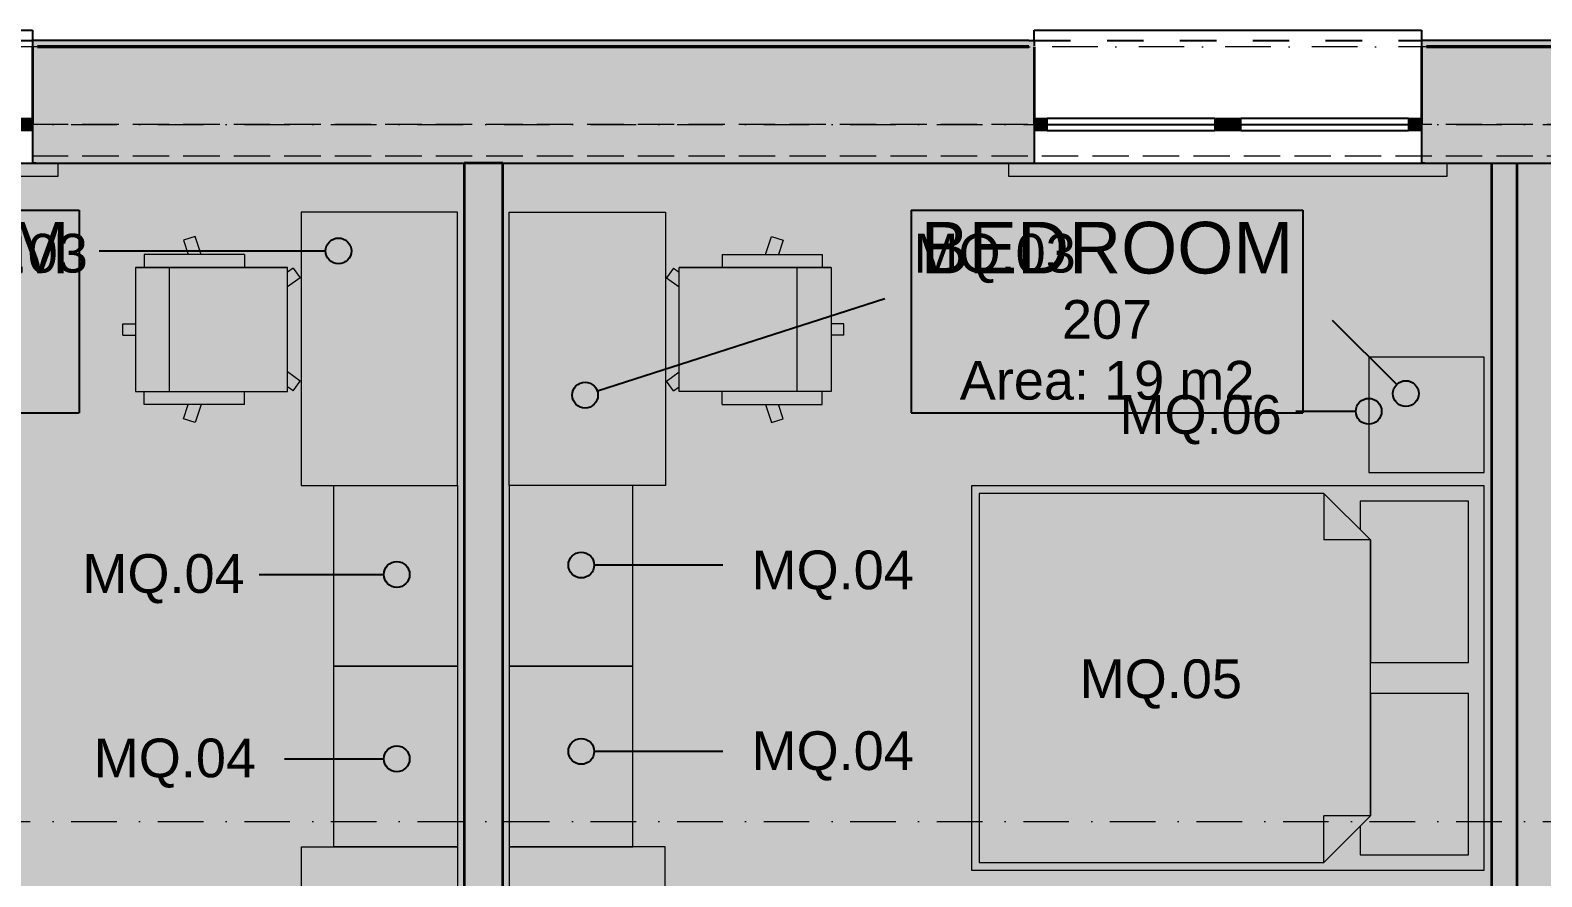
# Model space of a CAD drawing. Header units: millimetres. Extents: x -14278 to 96025, y -22378 to 34603.
# Drawn here: x 66253 to 72108, y 12336 to 15615 of the extents above; entities that cross this region are included whole.
import ezdxf
from ezdxf.enums import TextEntityAlignment as Align

# ---------------------------------------------------------------- set-up
doc = ezdxf.new("R2010")
doc.units = ezdxf.units.MM
doc.header["$MEASUREMENT"] = 0
for name, pattern in [('Dashed', [282.222223, 141.111112, -141.111112]), ('Dot & Dashed', [335.138881, 176.388884, -88.194442, 0, -70.555556]), ('Hidden Line', [195.611112, 141.111112, -54.5])]:
    doc.linetypes.add(name, pattern=pattern)
for name, color, linetype in [('A-Zz_20_10_90-T_TextFFEInternal', 7, 'Continuous'), ('NewA-Ee_25_10-M_WallsExternal', 7, 'Continuous'), ('NewA-Ee_25_10-M_WallsInternal', 7, 'Continuous'), ('NewA-Ee_30_10-M_Roofs', 7, 'Continuous'), ('NewA-Ee_30_40-M_Floors', 7, 'Continuous'), ('NewA-Ee_40_20-M_GeneralFFAndEInternalFixed', 7, 'Continuous'), ('NewA-Ee_40_20-M_GeneralFFAndEInternalMovable', 7, 'Continuous'), ('NewA-SL-M_SpacesInternal', 7, 'Continuous'), ('NewA-Ss_30_25-M_CeilingAndSoffitSystems', 7, 'Continuous'), ('NewA-Zz_20_10_90-T_TextFFEInternal', 7, 'Continuous'), ('NewA-Zz_35_40_80-M_GridStructural', 7, 'Continuous'), ('NewA-Zz_50_90_00-M_GrossInternal', 7, 'Continuous'), ('NewA-Zz_60_50_90-P_VoidOpening', 7, 'Continuous')]:
    doc.layers.add(name, color=color, linetype=linetype)
doc.styles.add('GENERATED_STYLE_1', font='')
doc.styles.get('GENERATED_STYLE_1').set_extended_font_data('Arial')

# ---------------------------------------------------------------- blocks, each defined once
blk = doc.blocks.new('Slab_29_2', base_point=(88251.7, 6550.5))
at = {"layer": 'NewA-Ee_30_40-M_Floors', "linetype": 'Continuous', "lineweight": 13}
blk.add_hatch(color=254, dxfattribs=at).paths.add_polyline_path([(88251.7, 6550.5), (88251.7, 12847.7), (90701.4, 12847.7), (90701.4, 15099.7), (56152, 15099.7), (56152, 6550.5)])
at = {"layer": 'NewA-Ee_30_40-M_Floors', "color": 6, "linetype": 'Continuous', "lineweight": 13, "flags": 128}
blk.add_lwpolyline([(88251.7, 6550.5), (56152, 6550.5), (56152, 15099.7), (90701.4, 15099.7), (90701.4, 12847.7), (88251.7, 12847.7)], close=True, dxfattribs=at)
blk = doc.blocks.new('BEDROOM_205_31_2', base_point=(65684.4, 14565))
at = {"layer": 'NewA-SL-M_SpacesInternal', "color": 253, "linetype": 'Continuous', "lineweight": 13}
for p, q in [((67933.3, 15099.7), (64103.2, 15099.7)), ((67933.3, 11096.4), (67933.3, 15099.7))]:
    blk.add_line(p, q, dxfattribs=at)
at = {"layer": 'NewA-SL-M_SpacesInternal', "linetype": 'Continuous'}
for p, q in [((64925.8, 14918.6), (66443, 14918.6)), ((66443, 14918.6), (66443, 14604.3)), ((66443, 14604.3), (66443, 14368.6)), ((66443, 14368.6), (66443, 14132.8)), ((64925.8, 14132.8), (66443, 14132.8))]:
    blk.add_line(p, q, dxfattribs=at)
at = {"layer": 'NewA-SL-M_SpacesInternal', "color": 5, "lineweight": 70, "style": 'GENERATED_STYLE_1'}
for tag, height, p in [('ROOM_NAME', 200, (65684.4, 14872.8)), ('ROOM_NUMBER', 150, (65684.4, 14570)), ('adj_text', 150, (65684.4, 14334.3))]:
    blk.add_attdef(tag, text='', height=height, dxfattribs=at).set_placement(p, align=Align.TOP_CENTER)
blk = doc.blocks.new('BEDROOM_207_32_2', base_point=(70424, 14565))
at = {"layer": 'NewA-SL-M_SpacesInternal', "color": 253, "linetype": 'Continuous', "lineweight": 13}
for p, q in [((68083.3, 15099.7), (68083.3, 11096.4)), ((71912.9, 15099.7), (68083.3, 15099.7)), ((71912.9, 11096.4), (71912.9, 15099.7))]:
    blk.add_line(p, q, dxfattribs=at)
at = {"layer": 'NewA-SL-M_SpacesInternal', "linetype": 'Continuous'}
for p, q in [((69665.4, 14918.6), (69665.4, 14604.3)), ((69665.4, 14918.6), (71182.7, 14918.6)), ((71182.7, 14918.6), (71182.7, 14604.3)), ((69665.4, 14604.3), (69665.4, 14368.6)), ((71182.7, 14604.3), (71182.7, 14368.6)), ((69665.4, 14368.6), (69665.4, 14132.8)), ((71182.7, 14368.6), (71182.7, 14132.8)), ((69665.4, 14132.8), (71182.7, 14132.8))]:
    blk.add_line(p, q, dxfattribs=at)
at = {"layer": 'NewA-SL-M_SpacesInternal', "color": 5, "lineweight": 70, "style": 'GENERATED_STYLE_1'}
for tag, height, p in [('ROOM_NAME', 200, (70424, 14872.8)), ('ROOM_NUMBER', 150, (70424, 14570)), ('adj_text', 150, (70424, 14334.3))]:
    blk.add_attdef(tag, text='', height=height, dxfattribs=at).set_placement(p, align=Align.TOP_CENTER)
blk = doc.blocks.new('Slab_40_2', base_point=(64103.2, 15099.7))
at = {"layer": 'NewA-Ss_30_25-M_CeilingAndSoffitSystems', "linetype": 'Continuous', "lineweight": 0}
blk.add_hatch(color=255, dxfattribs=at).paths.add_polyline_path([(64103.2, 15099.7), (64103.2, 11096.4), (65868.5, 11096.4), (65868.5, 8145.4), (67107.2, 8145.4), (67107.2, 11096.4), (67933.3, 11096.4), (67933.3, 15099.7)])
at = {"layer": 'NewA-Ss_30_25-M_CeilingAndSoffitSystems', "color": 6, "linetype": 'Continuous', "lineweight": 13, "flags": 128}
blk.add_lwpolyline([(64103.2, 15099.7), (67933.3, 15099.7), (67933.3, 11096.4), (67107.2, 11096.4), (67107.2, 8145.4), (65868.5, 8145.4), (65868.5, 11096.4), (64103.2, 11096.4)], close=True, dxfattribs=at)
blk = doc.blocks.new('Slab_41_2', base_point=(68083.3, 15099.7))
at = {"layer": 'NewA-Ss_30_25-M_CeilingAndSoffitSystems', "linetype": 'Continuous', "lineweight": 0}
blk.add_hatch(color=255, dxfattribs=at).paths.add_polyline_path([(68083.3, 15099.7), (68083.3, 11096.4), (68909.7, 11096.4), (68909.7, 8145.4), (70142.7, 8145.4), (70142.7, 11096.4), (71912.9, 11096.4), (71912.9, 15099.7)])
at = {"layer": 'NewA-Ss_30_25-M_CeilingAndSoffitSystems', "color": 6, "linetype": 'Continuous', "lineweight": 13, "flags": 128}
blk.add_lwpolyline([(68083.3, 15099.7), (68083.3, 11096.4), (68909.7, 11096.4), (68909.7, 8145.4), (70142.7, 8145.4), (70142.7, 11096.4), (71912.9, 11096.4), (71912.9, 15099.7)], close=True, dxfattribs=at)
blk = doc.blocks.new('Double Window 19_2')
at = {"layer": 'NewA-Ee_25_10-M_WallsExternal', "linetype": 'Continuous', "lineweight": 13}
for points in [[(-750, 0), (-750, -50), (-700, -50), (-700, 0)], [(0, -50), (0, 0), (-50, 0), (-50, -50)], [(0, 0), (0, -50), (50, -50), (50, 0)], [(750, -50), (750, 0), (700, 0), (700, -50)]]:
    blk.add_hatch(color=104, dxfattribs=at).paths.add_polyline_path(points)
at = {"layer": 'NewA-Ee_25_10-M_WallsExternal', "linetype": 'Continuous'}
for p, q in [((-750, 300), (-750, 340)), ((-750, 340), (750, 340)), ((750, 340), (750, 300)), ((-700, 0), (-50, 0)), ((50, 0), (700, 0)), ((-750, -24.9), (-750, -50)), ((-700, -25), (-50, -25)), ((-50, -50), (-700, -50)), ((50, -25), (700, -25)), ((700, -50), (50, -50)), ((750, -24.9), (750, -50)), ((-750, -175.2), (750, -175.2))]:
    blk.add_line(p, q, dxfattribs=at)
at = {"layer": 'NewA-Ee_25_10-M_WallsExternal', "linetype": 'Dashed'}
blk.add_line((-750, 300), (750, 300), dxfattribs=at)
at = {"layer": 'NewA-Ee_25_10-M_WallsExternal', "color": 24, "linetype": 'Continuous', "lineweight": 13}
for p, q in [((-750, 0), (-700, 0)), ((-700, 0), (-700, -50)), ((-50, -50), (-50, 0)), ((-50, 0), (0, 0)), ((0, 0), (50, 0)), ((50, 0), (50, -50)), ((700, -50), (700, 0)), ((700, 0), (750, 0)), ((-700, -50), (-750, -50)), ((0, -50), (-50, -50)), ((50, -50), (0, -50)), ((750, -50), (700, -50))]:
    blk.add_line(p, q, dxfattribs=at)
at = {"layer": 'NewA-Ee_25_10-M_WallsExternal', "color": 92, "linetype": 'Continuous', "lineweight": 35}
for p, q in [((-750, 0), (-750, -24.9)), ((750, 0), (750, -24.9))]:
    blk.add_line(p, q, dxfattribs=at)
blk = doc.blocks.new('Wall_68_2', base_point=(56001.7, 15250))
at = {"layer": 'NewA-Ee_25_10-M_WallsExternal', "linetype": 'Continuous', "lineweight": 13}
for points in [[(66281.8, 15574.9), (66261.7, 15574.9), (66261.7, 15274.9), (66281.8, 15274.9)], [(66281.8, 15574.9), (66281.8, 15554.8), (70121.6, 15554.8), (70121.6, 15574.9)], [(70121.6, 15574.9), (70121.6, 15274.9), (70141.7, 15274.9), (70141.7, 15574.9)], [(71661.8, 15574.9), (71641.7, 15574.9), (71641.7, 15274.9), (71661.8, 15274.9)], [(71661.8, 15574.9), (71661.8, 15554.8), (72741.6, 15554.8), (72741.6, 15574.9)], [(66261.7, 15274.9), (66261.7, 15250), (70141.7, 15250), (70141.7, 15274.9), (70121.6, 15274.9), (70121.6, 15550), (66281.8, 15550), (66281.8, 15274.9)], [(71641.7, 15274.9), (71641.7, 15250), (72761.7, 15250), (72761.7, 15274.9), (72741.6, 15274.9), (72741.6, 15550), (71661.8, 15550), (71661.8, 15274.9)], [(70141.7, 15250), (66261.7, 15250), (66261.7, 15224.9), (66274.7, 15224.9), (66274.7, 15179.6), (70128.7, 15179.6), (70128.7, 15224.9), (70141.7, 15224.9)], [(66274.7, 15099.7), (66274.7, 15224.9), (66261.7, 15224.9), (66261.7, 15099.7)], [(70128.7, 15099.7), (70141.7, 15099.7), (70141.7, 15224.9), (70128.7, 15224.9)], [(72761.7, 15250), (71641.7, 15250), (71641.7, 15224.9), (71654.7, 15224.9), (71654.7, 15179.6), (72748.7, 15179.6), (72748.7, 15224.9), (72761.7, 15224.9)], [(71654.7, 15099.7), (71654.7, 15224.9), (71641.7, 15224.9), (71641.7, 15099.7)], [(66274.7, 15179.6), (66274.7, 15116.1), (70128.7, 15116.1), (70128.7, 15179.6)], [(71654.7, 15179.6), (71654.7, 15116.1), (72748.7, 15116.1), (72748.7, 15179.6)], [(70128.7, 15116.1), (66274.7, 15116.1), (66274.7, 15099.7), (70128.7, 15099.7)], [(72748.7, 15116.1), (71654.7, 15116.1), (71654.7, 15099.7), (72748.7, 15099.7)]]:
    blk.add_hatch(color=6, dxfattribs=at).paths.add_polyline_path(points)
at = {"layer": 'NewA-Ee_25_10-M_WallsExternal', "linetype": 'Continuous'}
for p, q in [((66281.8, 15574.9), (66261.7, 15574.9)), ((66261.7, 15574.9), (66261.7, 15554.8)), ((70121.6, 15574.9), (70141.7, 15574.9)), ((70141.7, 15574.9), (70141.7, 15554.8)), ((71661.8, 15574.9), (71641.7, 15574.9)), ((71641.7, 15574.9), (71641.7, 15554.8)), ((66281.8, 15554.8), (70121.6, 15554.8)), ((71661.8, 15554.8), (72741.6, 15554.8)), ((66261.7, 15250), (66261.7, 15224.9)), ((66261.7, 15224.9), (66261.7, 15179.6)), ((70141.7, 15250), (70141.7, 15224.9)), ((70141.7, 15224.9), (70141.7, 15179.6)), ((71641.7, 15250), (71641.7, 15224.9)), ((71641.7, 15224.9), (71641.7, 15179.6)), ((66261.7, 15179.6), (66261.7, 15116.1)), ((70141.7, 15179.6), (70141.7, 15116.1)), ((71641.7, 15179.6), (71641.7, 15116.1)), ((66261.7, 15116.1), (66261.7, 15099.7)), ((70141.7, 15116.1), (70141.7, 15099.7)), ((71641.7, 15116.1), (71641.7, 15099.7)), ((66274.7, 15099.7), (66261.7, 15099.7)), ((70128.7, 15099.7), (70141.7, 15099.7)), ((71654.7, 15099.7), (71641.7, 15099.7))]:
    blk.add_line(p, q, dxfattribs=at)
at = {"layer": 'NewA-Ee_25_10-M_WallsExternal', "color": 92, "linetype": 'Continuous', "lineweight": 35}
for p, q in [((66261.7, 15550), (66261.7, 15274.9)), ((66281.8, 15550), (70121.6, 15550)), ((70141.7, 15550), (70141.7, 15274.9)), ((71641.7, 15550), (71641.7, 15274.9)), ((71661.8, 15550), (72741.6, 15550)), ((66261.7, 15274.9), (66261.7, 15250)), ((70141.7, 15274.9), (70141.7, 15250)), ((71641.7, 15274.9), (71641.7, 15250))]:
    blk.add_line(p, q, dxfattribs=at)
at = {"layer": 'NewA-Ee_25_10-M_WallsExternal', "linetype": 'Continuous', "flags": 128}
for points in [[(70121.6, 15574.9), (66281.8, 15574.9)], [(72741.6, 15574.9), (71661.8, 15574.9)], [(66274.7, 15099.7), (70128.7, 15099.7)], [(71654.7, 15099.7), (71912.9, 15099.7)], [(72012.9, 15099.7), (72748.7, 15099.7)]]:
    blk.add_lwpolyline(points, dxfattribs=at)
at = {"layer": 'NewA-Ee_25_10-M_WallsExternal', "linetype": 'Continuous', "zscale": 1000}
for p in [(65511.7, 15274.9), (70891.7, 15274.9)]:
    blk.add_blockref('Double Window 19_2', p, dxfattribs=at)
blk = doc.blocks.new('Wall_82_2', base_point=(67933.3, 15099.7))
at = {"layer": 'NewA-Ee_25_10-M_WallsInternal', "linetype": 'Continuous', "lineweight": 13}
blk.add_hatch(color=6, dxfattribs=at).paths.add_polyline_path([(67933.3, 11096.4), (68083.3, 11096.4), (68083.3, 15099.7), (67933.3, 15099.7)])
at = {"layer": 'NewA-Ee_25_10-M_WallsInternal', "color": 92, "linetype": 'Continuous', "lineweight": 35, "flags": 128}
for points in [[(67933.3, 15099.7), (67933.3, 11096.4)], [(68083.3, 15099.7), (67933.3, 15099.7)], [(68083.3, 11096.4), (68083.3, 15099.7)]]:
    blk.add_lwpolyline(points, dxfattribs=at)
blk = doc.blocks.new('Wall_116_2', base_point=(72012.9, 15250))
at = {"layer": 'NewA-Ee_25_10-M_WallsInternal', "linetype": 'Continuous', "lineweight": 13}
blk.add_hatch(color=6, dxfattribs=at).paths.add_polyline_path([(71912.9, 15099.7), (71912.9, 11096.4), (72012.9, 11096.4), (72012.9, 15099.7)])
at = {"layer": 'NewA-Ee_25_10-M_WallsInternal', "color": 92, "linetype": 'Continuous', "lineweight": 35, "flags": 128}
for points in [[(71912.9, 15099.7), (71912.9, 11096.4)], [(72012.9, 11096.4), (72012.9, 15099.7)]]:
    blk.add_lwpolyline(points, dxfattribs=at)
blk = doc.blocks.new('Standard grid marker_2')
at = {"layer": 'NewA-Zz_35_40_80-M_GridStructural', "color": 6, "linetype": 'Dot & Dashed', "lineweight": 13}
blk.add_line((1000, 0), (40175.6, 0), dxfattribs=at)
at = {"layer": 'NewA-Zz_35_40_80-M_GridStructural', "style": 'GENERATED_STYLE_1'}
blk.add_attdef('AC_MarkerText_1', text='', height=250, dxfattribs=at).set_placement((41425.6, 14.3), align=Align.MIDDLE_CENTER)
blk = doc.blocks.new('Standard grid marker_4')
at = {"layer": 'NewA-Zz_35_40_80-M_GridStructural', "color": 6, "linetype": 'Dot & Dashed', "lineweight": 13}
blk.add_line((1000, 0), (40175.6, 0), dxfattribs=at)
blk = doc.blocks.new('Venetian Blind 19')
at = {"layer": 'NewA-Ee_40_20-M_GeneralFFAndEInternalFixed', "color": 1, "linetype": 'Continuous', "lineweight": 18}
for p, q in [((1700, 50), (0, 50)), ((0, 50), (0, 0)), ((0, 0), (1700, 0)), ((1700, 0), (1700, 50))]:
    blk.add_line(p, q, dxfattribs=at)
blk = doc.blocks.new('Office Desk Rect 19')
at = {"layer": 'NewA-Ee_40_20-M_GeneralFFAndEInternalMovable', "color": 1, "linetype": 'Continuous', "lineweight": 18}
for p, q in [((1058.8625, 604.8375), (0, 604.8375)), ((0, 604.8375), (0, 0)), ((1058.8625, 0), (1058.8625, 604.8375)), ((0, 0), (1058.8625, 0))]:
    blk.add_line(p, q, dxfattribs=at)
blk = doc.blocks.new('Office Chair 04 19')
at = {"layer": 'NewA-Ee_40_20-M_GeneralFFAndEInternalMovable', "color": 1, "linetype": 'Continuous', "lineweight": 18}
for p, q in [((335.5, 682), (335.5, 632.6)), ((335.5, 682), (379.5, 682)), ((379.5, 682), (379.5, 632.6)), ((67.3, 210.1), (67.3, 598.2)), ((67.3, 598.2), (117.3, 598.2)), ((597.6, 632.6), (117.3, 632.6)), ((117.3, 632.6), (117.3, 43.3)), ((117.3, 632.6), (117.3, 43.3)), ((597.6, 632.6), (597.6, 43.3)), ((597.6, 43.3), (597.6, 632.6)), ((597.6, 632.6), (597.6, 43.3)), ((647.6, 598.2), (597.6, 598.2)), ((647.6, 210.1), (647.6, 598.2)), ((117.3, 501), (597.6, 501)), ((-3.2, 401.5), (11.5, 446.7)), ((11.5, 446.7), (67.3, 428.6)), ((703.4, 446.7), (647.6, 428.6)), ((718.1, 401.5), (703.4, 446.7)), ((67.3, 378.6), (-3.2, 401.5)), ((647.6, 378.6), (718.1, 401.5)), ((67.3, 210.1), (117.3, 210.1)), ((67.3, 210.1), (117.3, 210.1)), ((647.6, 210.1), (597.6, 210.1)), ((647.6, 210.1), (597.6, 210.1)), ((117.3, 43.3), (597.6, 43.3)), ((119.9, 21.7), (135.6, 43.3)), ((119.9, 21.7), (157.3, -5.4)), ((157.3, -5.4), (192.7, 43.3)), ((557.7, -5.4), (522.2, 43.3)), ((595, 21.7), (557.7, -5.4)), ((595, 21.7), (579.3, 43.3))]:
    blk.add_line(p, q, dxfattribs=at)
blk = doc.blocks.new('Wardrobe 19')
at = {"layer": 'NewA-Ee_40_20-M_GeneralFFAndEInternalMovable', "color": 1, "linetype": 'Continuous', "lineweight": 18}
for p, q in [((1059.4, 604.8), (0, 604.8)), ((0, 604.8), (0, 0)), ((1059.4, 0), (1059.4, 604.8)), ((0, 0), (1059.4, 0))]:
    blk.add_line(p, q, dxfattribs=at)
blk = doc.blocks.new('Credenza 19_2')
at = {"layer": 'NewA-Ee_40_20-M_GeneralFFAndEInternalMovable', "color": 1, "linetype": 'Continuous', "lineweight": 18}
for p, q in [((700, 478.4), (0, 478.4)), ((0, 478.4), (0, 0)), ((700, 0), (700, 478.4)), ((0, 0), (700, 0))]:
    blk.add_line(p, q, dxfattribs=at)
blk = doc.blocks.new('Bed Double 19')
at = {"layer": 'NewA-Ee_40_20-M_GeneralFFAndEInternalMovable', "color": 1, "linetype": 'Continuous', "lineweight": 18}
for p, q in [((1489.1, 1985.4), (0, 1985.4)), ((0, 1985.4), (0, 0)), ((1489.1, 0), (1489.1, 1985.4)), ((684.5, 1925.4), (60, 1925.4)), ((60, 1925.4), (60, 1505.4)), ((684.5, 1545.4), (684.5, 1925.4)), ((1429.1, 1925.4), (804.5, 1925.4)), ((804.5, 1925.4), (804.5, 1545.4)), ((1429.1, 1505.4), (1429.1, 1925.4)), ((210, 1545.4), (30, 1365.4)), ((170, 1505.4), (210, 1545.4)), ((210, 1545.4), (684.5, 1545.4)), ((744.5, 1545.4), (210, 1545.4)), ((210, 1545.4), (210, 1365.4)), ((1279.1, 1545.4), (744.5, 1545.4)), ((804.5, 1545.4), (1279.1, 1545.4)), ((1279.1, 1545.4), (1319.1, 1505.4)), ((1459.1, 1365.4), (1279.1, 1545.4)), ((1279.1, 1545.4), (1279.1, 1365.4)), ((60, 1505.4), (170, 1505.4)), ((1319.1, 1505.4), (1429.1, 1505.4)), ((30, 1365.4), (30, 30)), ((30, 1365.4), (210, 1365.4)), ((1459.1, 1365.4), (1279.1, 1365.4)), ((1459.1, 30), (1459.1, 1365.4)), ((0, 0), (1489.1, 0)), ((30, 30), (744.5, 30)), ((744.5, 30), (1459.1, 30))]:
    blk.add_line(p, q, dxfattribs=at)
blk = doc.blocks.new('Rectangular Table 01 19_3')
at = {"layer": 'NewA-Ee_40_20-M_GeneralFFAndEInternalMovable', "color": 1, "linetype": 'Continuous', "lineweight": 18}
for p, q in [((446.6, 446.6), (0, 446.6)), ((0, 446.6), (0, 0)), ((446.6, 0), (446.6, 446.6)), ((0, 0), (446.6, 0))]:
    blk.add_line(p, q, dxfattribs=at)
blk = doc.blocks.new('Beam_16_2', base_point=(90851.7, 6550))
at = {"layer": 'NewA-Ee_30_10-M_Roofs', "color": 6, "linetype": 'Hidden Line', "lineweight": 13}
blk.add_line((90851.7, 15250), (56001.7, 15250), dxfattribs=at)
blk = doc.blocks.new('Line_79_2', base_point=(68936.2, 13543.6))
at = {"layer": 'NewA-Zz_20_10_90-T_TextFFEInternal', "linetype": 'Continuous'}
blk.add_hatch(color=256, dxfattribs=at).paths.add_polyline_path([(68437.6, 13543.6), (68433.8, 13562.7), (68422.9, 13579), (68406.7, 13589.8), (68387.6, 13593.6), (68368.4, 13589.8), (68352.2, 13579), (68341.4, 13562.7), (68337.6, 13543.6), (68341.4, 13524.5), (68352.2, 13508.3), (68368.4, 13497.4), (68387.6, 13493.6), (68406.7, 13497.4), (68422.9, 13508.3), (68433.8, 13524.5)])
blk.add_line((68936.2, 13543.6), (68437.6, 13543.6), dxfattribs=at)
blk.add_circle((68387.6, 13543.6), 50, dxfattribs=at)
blk = doc.blocks.new('Line_80_2', base_point=(68936.2, 12822))
at = {"layer": 'NewA-Zz_20_10_90-T_TextFFEInternal', "linetype": 'Continuous'}
blk.add_hatch(color=256, dxfattribs=at).paths.add_polyline_path([(68437.6, 12822), (68433.8, 12841.1), (68422.9, 12857.3), (68406.7, 12868.2), (68387.6, 12872), (68368.4, 12868.2), (68352.2, 12857.3), (68341.4, 12841.1), (68337.6, 12822), (68341.4, 12802.8), (68352.2, 12786.6), (68368.4, 12775.8), (68387.6, 12772), (68406.7, 12775.8), (68422.9, 12786.6), (68433.8, 12802.8)])
blk.add_line((68936.2, 12822), (68437.6, 12822), dxfattribs=at)
blk.add_circle((68387.6, 12822), 50, dxfattribs=at)
blk = doc.blocks.new('Line_88_2', base_point=(69563.3, 14575.1))
at = {"layer": 'NewA-Zz_20_10_90-T_TextFFEInternal', "linetype": 'Continuous'}
blk.add_hatch(color=256, dxfattribs=at).paths.add_polyline_path([(68452.2, 14201.8), (68448.4, 14221), (68437.6, 14237.2), (68421.3, 14248), (68402.2, 14251.8), (68383.1, 14248), (68366.9, 14237.2), (68356, 14221), (68352.2, 14201.8), (68356, 14182.7), (68366.9, 14166.5), (68383.1, 14155.6), (68402.2, 14151.8), (68421.3, 14155.6), (68437.6, 14166.5), (68448.4, 14182.7)])
blk.add_line((69563.3, 14575.1), (68449.8, 14217.1), dxfattribs=at)
blk.add_circle((68402.2, 14201.8), 50, dxfattribs=at)
blk = doc.blocks.new('Line_113_2', base_point=(71155.6, 14139.1))
at = {"layer": 'NewA-Zz_20_10_90-T_TextFFEInternal', "linetype": 'Continuous'}
blk.add_hatch(color=256, dxfattribs=at).paths.add_polyline_path([(71487.4, 14139.1), (71483.6, 14158.2), (71472.8, 14174.4), (71456.6, 14185.3), (71437.4, 14189.1), (71418.3, 14185.3), (71402.1, 14174.4), (71391.2, 14158.2), (71387.4, 14139.1), (71391.2, 14119.9), (71402.1, 14103.7), (71418.3, 14092.9), (71437.4, 14089.1), (71456.6, 14092.9), (71472.8, 14103.7), (71483.6, 14119.9)])
blk.add_line((71155.6, 14139.1), (71387.4, 14139.1), dxfattribs=at)
blk.add_circle((71437.4, 14139.1), 50, dxfattribs=at)
blk = doc.blocks.new('Line_114_2', base_point=(71296.4, 14492.3))
at = {"layer": 'NewA-Zz_20_10_90-T_TextFFEInternal', "linetype": 'Continuous'}
blk.add_hatch(color=256, dxfattribs=at).paths.add_polyline_path([(71631.2, 14207.5), (71627.4, 14226.6), (71616.6, 14242.8), (71600.4, 14253.6), (71581.2, 14257.5), (71562.1, 14253.6), (71545.9, 14242.8), (71535, 14226.6), (71531.2, 14207.5), (71535, 14188.3), (71545.9, 14172.1), (71562.1, 14161.3), (71581.2, 14157.5), (71600.4, 14161.3), (71616.6, 14172.1), (71627.4, 14188.3)])
blk.add_line((71296.4, 14492.3), (71545.9, 14242.8), dxfattribs=at)
blk.add_circle((71581.2, 14207.5), 50, dxfattribs=at)
blk = doc.blocks.new('Line_124_2', base_point=(67238.4, 12793.1))
at = {"layer": 'NewA-Zz_20_10_90-T_TextFFEInternal', "linetype": 'Continuous'}
blk.add_hatch(color=256, dxfattribs=at).paths.add_polyline_path([(67722.6, 12793.1), (67718.8, 12812.3), (67707.9, 12828.5), (67691.7, 12839.3), (67672.6, 12843.1), (67653.4, 12839.3), (67637.2, 12828.5), (67626.4, 12812.3), (67622.6, 12793.1), (67626.4, 12774), (67637.2, 12757.8), (67653.4, 12746.9), (67672.6, 12743.1), (67691.7, 12746.9), (67707.9, 12757.8), (67718.8, 12774)])
blk.add_line((67238.4, 12793.1), (67622.6, 12793.1), dxfattribs=at)
blk.add_circle((67672.6, 12793.1), 50, dxfattribs=at)
blk = doc.blocks.new('Line_125_2', base_point=(67140.1, 13507.2))
at = {"layer": 'NewA-Zz_20_10_90-T_TextFFEInternal', "linetype": 'Continuous'}
blk.add_hatch(color=256, dxfattribs=at).paths.add_polyline_path([(67722.6, 13507.2), (67718.8, 13526.4), (67707.9, 13542.6), (67691.7, 13553.4), (67672.6, 13557.2), (67653.4, 13553.4), (67637.2, 13542.6), (67626.4, 13526.4), (67622.6, 13507.2), (67626.4, 13488.1), (67637.2, 13471.9), (67653.4, 13461.1), (67672.6, 13457.2), (67691.7, 13461.1), (67707.9, 13471.9), (67718.8, 13488.1)])
blk.add_line((67140.1, 13507.2), (67622.6, 13507.2), dxfattribs=at)
blk.add_circle((67672.6, 13507.2), 50, dxfattribs=at)
blk = doc.blocks.new('Line_126_2', base_point=(66519.9, 14760.1))
at = {"layer": 'NewA-Zz_20_10_90-T_TextFFEInternal', "linetype": 'Continuous'}
blk.add_hatch(color=256, dxfattribs=at).paths.add_polyline_path([(67497, 14760.1), (67493.2, 14779.2), (67482.4, 14795.5), (67466.2, 14806.3), (67447, 14810.1), (67427.9, 14806.3), (67411.7, 14795.5), (67400.9, 14779.2), (67397, 14760.1), (67400.9, 14741), (67411.7, 14724.8), (67427.9, 14713.9), (67447, 14710.1), (67466.2, 14713.9), (67482.4, 14724.8), (67493.2, 14741)])
blk.add_line((66519.9, 14760.1), (67397, 14760.1), dxfattribs=at)
blk.add_circle((67447, 14760.1), 50, dxfattribs=at)
blk = doc.blocks.new('Label_170_2', base_point=(70207.2, 13262.4))
at = {"layer": 'A-Zz_20_10_90-T_TextFFEInternal', "insert": (70632.2, 13178.1), "char_height": 150, "attachment_point": 2, "style": 'GENERATED_STYLE_1'}
blk.add_mtext('\\fArial|b0|i0|c0|p34;MQ.05\\fArial|b0|i0|c0|p34;\\fArial|b0|i0|c0|p34;\\fArial|b0|i0|c0|p34;\\fArial|b0|i0|c0|p34;\\fArial|b0|i0|c0|p34;\\fArial|b0|i0|c0|p34;\\fArial|b0|i0|c0|p34;\\fArial|b0|i0|c0|p34;\\fArial|b0|i0|c0|p34;\\fArial|b0|i0|c0|p34;\\fArial|b0|i0|c0|p34;\\fArial|b0|i0|c0|p34;\\fArial|b0|i0|c0|p34;\\fArial|b0|i0|c0|p34;\\fArial|b0|i0|c0|p34;\\fArial|b0|i0|c0|p34;\\fArial|b0|i0|c0|p34;\\fArial|b0|i0|c0|p34;\\fArial|b0|i0|c0|p34;\\fArial|b0|i0|c0|p34;\\fArial|b0|i0|c0|p34;\\fArial|b0|i0|c0|p34;\\fArial|b0|i0|c0|p34;\\fArial|b0|i0|c0|p34;\\fArial|b0|i0|c0|p34;\\fArial|b0|i0|c0|p34;\\fArial|b0|i0|c0|p34;\\fArial|b0|i0|c0|p34;\\fArial|b0|i0|c0|p34;}', dxfattribs=at)
blk = doc.blocks.new('Label_176_2', base_point=(68936.2, 12984.1))
at = {"layer": 'A-Zz_20_10_90-T_TextFFEInternal', "insert": (69361.2, 12899.8), "char_height": 150, "attachment_point": 2, "style": 'GENERATED_STYLE_1'}
blk.add_mtext('\\fArial|b0|i0|c0|p34;MQ.04\\fArial|b0|i0|c0|p34;\\fArial|b0|i0|c0|p34;\\fArial|b0|i0|c0|p34;\\fArial|b0|i0|c0|p34;\\fArial|b0|i0|c0|p34;\\fArial|b0|i0|c0|p34;\\fArial|b0|i0|c0|p34;\\fArial|b0|i0|c0|p34;\\fArial|b0|i0|c0|p34;\\fArial|b0|i0|c0|p34;\\fArial|b0|i0|c0|p34;\\fArial|b0|i0|c0|p34;\\fArial|b0|i0|c0|p34;\\fArial|b0|i0|c0|p34;\\fArial|b0|i0|c0|p34;\\fArial|b0|i0|c0|p34;\\fArial|b0|i0|c0|p34;\\fArial|b0|i0|c0|p34;\\fArial|b0|i0|c0|p34;\\fArial|b0|i0|c0|p34;\\fArial|b0|i0|c0|p34;\\fArial|b0|i0|c0|p34;\\fArial|b0|i0|c0|p34;\\fArial|b0|i0|c0|p34;\\fArial|b0|i0|c0|p34;\\fArial|b0|i0|c0|p34;\\fArial|b0|i0|c0|p34;\\fArial|b0|i0|c0|p34;\\fArial|b0|i0|c0|p34;}', dxfattribs=at)
blk = doc.blocks.new('Label_177_2', base_point=(68936.2, 13684.1))
at = {"layer": 'A-Zz_20_10_90-T_TextFFEInternal', "insert": (69361.2, 13599.8), "char_height": 150, "attachment_point": 2, "style": 'GENERATED_STYLE_1'}
blk.add_mtext('\\fArial|b0|i0|c0|p34;MQ.04\\fArial|b0|i0|c0|p34;\\fArial|b0|i0|c0|p34;\\fArial|b0|i0|c0|p34;\\fArial|b0|i0|c0|p34;\\fArial|b0|i0|c0|p34;\\fArial|b0|i0|c0|p34;\\fArial|b0|i0|c0|p34;\\fArial|b0|i0|c0|p34;\\fArial|b0|i0|c0|p34;\\fArial|b0|i0|c0|p34;\\fArial|b0|i0|c0|p34;\\fArial|b0|i0|c0|p34;\\fArial|b0|i0|c0|p34;\\fArial|b0|i0|c0|p34;\\fArial|b0|i0|c0|p34;\\fArial|b0|i0|c0|p34;\\fArial|b0|i0|c0|p34;\\fArial|b0|i0|c0|p34;\\fArial|b0|i0|c0|p34;\\fArial|b0|i0|c0|p34;\\fArial|b0|i0|c0|p34;\\fArial|b0|i0|c0|p34;\\fArial|b0|i0|c0|p34;\\fArial|b0|i0|c0|p34;\\fArial|b0|i0|c0|p34;\\fArial|b0|i0|c0|p34;\\fArial|b0|i0|c0|p34;\\fArial|b0|i0|c0|p34;\\fArial|b0|i0|c0|p34;}', dxfattribs=at)
blk = doc.blocks.new('Label_178_2', base_point=(69563.3, 14910.8))
at = {"layer": 'A-Zz_20_10_90-T_TextFFEInternal', "insert": (69988.3, 14826.5), "char_height": 150, "attachment_point": 2, "style": 'GENERATED_STYLE_1'}
blk.add_mtext('\\fArial|b0|i0|c0|p34;MQ.03\\fArial|b0|i0|c0|p34;\\fArial|b0|i0|c0|p34;\\fArial|b0|i0|c0|p34;\\fArial|b0|i0|c0|p34;\\fArial|b0|i0|c0|p34;\\fArial|b0|i0|c0|p34;\\fArial|b0|i0|c0|p34;\\fArial|b0|i0|c0|p34;\\fArial|b0|i0|c0|p34;\\fArial|b0|i0|c0|p34;\\fArial|b0|i0|c0|p34;\\fArial|b0|i0|c0|p34;\\fArial|b0|i0|c0|p34;\\fArial|b0|i0|c0|p34;\\fArial|b0|i0|c0|p34;\\fArial|b0|i0|c0|p34;\\fArial|b0|i0|c0|p34;\\fArial|b0|i0|c0|p34;\\fArial|b0|i0|c0|p34;\\fArial|b0|i0|c0|p34;\\fArial|b0|i0|c0|p34;\\fArial|b0|i0|c0|p34;\\fArial|b0|i0|c0|p34;\\fArial|b0|i0|c0|p34;\\fArial|b0|i0|c0|p34;\\fArial|b0|i0|c0|p34;\\fArial|b0|i0|c0|p34;\\fArial|b0|i0|c0|p34;\\fArial|b0|i0|c0|p34;}', dxfattribs=at)
blk = doc.blocks.new('Label_191_2', base_point=(70361.3, 14285.9))
at = {"layer": 'A-Zz_20_10_90-T_TextFFEInternal', "insert": (70786.3, 14201.6), "char_height": 150, "attachment_point": 2, "style": 'GENERATED_STYLE_1'}
blk.add_mtext('\\fArial|b0|i0|c0|p34;MQ.06\\fArial|b0|i0|c0|p34;\\fArial|b0|i0|c0|p34;\\fArial|b0|i0|c0|p34;\\fArial|b0|i0|c0|p34;\\fArial|b0|i0|c0|p34;\\fArial|b0|i0|c0|p34;\\fArial|b0|i0|c0|p34;\\fArial|b0|i0|c0|p34;\\fArial|b0|i0|c0|p34;\\fArial|b0|i0|c0|p34;\\fArial|b0|i0|c0|p34;\\fArial|b0|i0|c0|p34;\\fArial|b0|i0|c0|p34;\\fArial|b0|i0|c0|p34;\\fArial|b0|i0|c0|p34;\\fArial|b0|i0|c0|p34;\\fArial|b0|i0|c0|p34;\\fArial|b0|i0|c0|p34;\\fArial|b0|i0|c0|p34;\\fArial|b0|i0|c0|p34;\\fArial|b0|i0|c0|p34;\\fArial|b0|i0|c0|p34;\\fArial|b0|i0|c0|p34;\\fArial|b0|i0|c0|p34;\\fArial|b0|i0|c0|p34;\\fArial|b0|i0|c0|p34;\\fArial|b0|i0|c0|p34;\\fArial|b0|i0|c0|p34;\\fArial|b0|i0|c0|p34;}', dxfattribs=at)
blk = doc.blocks.new('Label_203_2', base_point=(65736.9, 14910.8))
at = {"layer": 'A-Zz_20_10_90-T_TextFFEInternal', "insert": (66161.9, 14826.5), "char_height": 150, "attachment_point": 2, "style": 'GENERATED_STYLE_1'}
blk.add_mtext('\\fArial|b0|i0|c0|p34;MQ.03\\fArial|b0|i0|c0|p34;\\fArial|b0|i0|c0|p34;\\fArial|b0|i0|c0|p34;\\fArial|b0|i0|c0|p34;\\fArial|b0|i0|c0|p34;\\fArial|b0|i0|c0|p34;\\fArial|b0|i0|c0|p34;\\fArial|b0|i0|c0|p34;\\fArial|b0|i0|c0|p34;\\fArial|b0|i0|c0|p34;\\fArial|b0|i0|c0|p34;\\fArial|b0|i0|c0|p34;\\fArial|b0|i0|c0|p34;\\fArial|b0|i0|c0|p34;\\fArial|b0|i0|c0|p34;\\fArial|b0|i0|c0|p34;\\fArial|b0|i0|c0|p34;\\fArial|b0|i0|c0|p34;\\fArial|b0|i0|c0|p34;\\fArial|b0|i0|c0|p34;\\fArial|b0|i0|c0|p34;\\fArial|b0|i0|c0|p34;\\fArial|b0|i0|c0|p34;\\fArial|b0|i0|c0|p34;\\fArial|b0|i0|c0|p34;\\fArial|b0|i0|c0|p34;\\fArial|b0|i0|c0|p34;\\fArial|b0|i0|c0|p34;\\fArial|b0|i0|c0|p34;}', dxfattribs=at)
blk = doc.blocks.new('Label_204_2', base_point=(66344.5, 13670.1))
at = {"layer": 'A-Zz_20_10_90-T_TextFFEInternal', "insert": (66769.5, 13585.8), "char_height": 150, "attachment_point": 2, "style": 'GENERATED_STYLE_1'}
blk.add_mtext('\\fArial|b0|i0|c0|p34;MQ.04\\fArial|b0|i0|c0|p34;\\fArial|b0|i0|c0|p34;\\fArial|b0|i0|c0|p34;\\fArial|b0|i0|c0|p34;\\fArial|b0|i0|c0|p34;\\fArial|b0|i0|c0|p34;\\fArial|b0|i0|c0|p34;\\fArial|b0|i0|c0|p34;\\fArial|b0|i0|c0|p34;\\fArial|b0|i0|c0|p34;\\fArial|b0|i0|c0|p34;\\fArial|b0|i0|c0|p34;\\fArial|b0|i0|c0|p34;\\fArial|b0|i0|c0|p34;\\fArial|b0|i0|c0|p34;\\fArial|b0|i0|c0|p34;\\fArial|b0|i0|c0|p34;\\fArial|b0|i0|c0|p34;\\fArial|b0|i0|c0|p34;\\fArial|b0|i0|c0|p34;\\fArial|b0|i0|c0|p34;\\fArial|b0|i0|c0|p34;\\fArial|b0|i0|c0|p34;\\fArial|b0|i0|c0|p34;\\fArial|b0|i0|c0|p34;\\fArial|b0|i0|c0|p34;\\fArial|b0|i0|c0|p34;\\fArial|b0|i0|c0|p34;\\fArial|b0|i0|c0|p34;}', dxfattribs=at)
blk = doc.blocks.new('Label_205_2', base_point=(66388.4, 12956))
at = {"layer": 'A-Zz_20_10_90-T_TextFFEInternal', "insert": (66813.4, 12871.7), "char_height": 150, "attachment_point": 2, "style": 'GENERATED_STYLE_1'}
blk.add_mtext('\\fArial|b0|i0|c0|p34;MQ.04\\fArial|b0|i0|c0|p34;\\fArial|b0|i0|c0|p34;\\fArial|b0|i0|c0|p34;\\fArial|b0|i0|c0|p34;\\fArial|b0|i0|c0|p34;\\fArial|b0|i0|c0|p34;\\fArial|b0|i0|c0|p34;\\fArial|b0|i0|c0|p34;\\fArial|b0|i0|c0|p34;\\fArial|b0|i0|c0|p34;\\fArial|b0|i0|c0|p34;\\fArial|b0|i0|c0|p34;\\fArial|b0|i0|c0|p34;\\fArial|b0|i0|c0|p34;\\fArial|b0|i0|c0|p34;\\fArial|b0|i0|c0|p34;\\fArial|b0|i0|c0|p34;\\fArial|b0|i0|c0|p34;\\fArial|b0|i0|c0|p34;\\fArial|b0|i0|c0|p34;\\fArial|b0|i0|c0|p34;\\fArial|b0|i0|c0|p34;\\fArial|b0|i0|c0|p34;\\fArial|b0|i0|c0|p34;\\fArial|b0|i0|c0|p34;\\fArial|b0|i0|c0|p34;\\fArial|b0|i0|c0|p34;\\fArial|b0|i0|c0|p34;\\fArial|b0|i0|c0|p34;}', dxfattribs=at)
blk = doc.blocks.new('Beam_18_2', base_point=(90851.7, 6426.7))
at = {"layer": 'NewA-Zz_60_50_90-P_VoidOpening', "color": 6, "linetype": 'Hidden Line', "lineweight": 13}
blk.add_line((90851.7, 15126.7), (56001.7, 15126.7), dxfattribs=at)

msp = doc.modelspace()

# ---------------------------------------------------------------- hatches: boundary and pattern name
at = {"layer": 'NewA-Zz_50_90_00-M_GrossInternal', "linetype": 'Continuous', "lineweight": 140}
msp.add_hatch(color=1, dxfattribs=at).paths.add_polyline_path([(56152, 15099.7), (90701.4, 15099.7), (90701.4, 6700.3), (61501.4, 6700.3), (61501.4, 2150.3), (58052, 2150.3), (58052, 6700.3), (56152, 6700.3)])

# ---------------------------------------------------------------- linework, layer by layer
at = {"layer": 'NewA-Zz_50_90_00-M_GrossInternal', "linetype": 'Continuous', "flags": 128}
msp.add_lwpolyline([(56152, 15099.7), (90701.4, 15099.7), (90701.4, 6700.3), (61501.4, 6700.3), (61501.4, 2150.3), (58052, 2150.3), (58052, 6700.3), (56152, 6700.3)], close=True, dxfattribs=at)

# ---------------------------------------------------------------- block references
at = {"layer": 'A-Zz_20_10_90-T_TextFFEInternal', "color": 6, "linetype": 'Continuous', "lineweight": 13}
for name, p in [('Label_203_2', (65736.9, 14910.8)), ('Label_178_2', (69563.3, 14910.8)), ('Label_191_2', (70361.3, 14285.9)), ('Label_204_2', (66344.5, 13670.1)), ('Label_177_2', (68936.2, 13684.1)), ('Label_170_2', (70207.2, 13262.4)), ('Label_176_2', (68936.2, 12984.1)), ('Label_205_2', (66388.4, 12956))]:
    msp.add_blockref(name, p, dxfattribs=at)
at = {"layer": 'NewA-Ee_25_10-M_WallsExternal', "color": 92, "lineweight": 35}
msp.add_blockref('Wall_68_2', (56001.7, 15250), dxfattribs=at)
at = {"layer": 'NewA-Ee_25_10-M_WallsInternal', "color": 92, "lineweight": 35}
for name, p in [('Wall_82_2', (67933.3, 15099.7)), ('Wall_116_2', (72012.9, 15250))]:
    msp.add_blockref(name, p, dxfattribs=at)
at = {"layer": 'NewA-Ee_30_10-M_Roofs', "color": 6, "lineweight": 13}
msp.add_blockref('Beam_16_2', (90851.7, 6550), dxfattribs=at)
at = {"layer": 'NewA-Ee_30_40-M_Floors', "color": 6, "linetype": 'Continuous', "lineweight": 13}
msp.add_blockref('Slab_29_2', (88251.7, 6550.5), dxfattribs=at)
at = {"layer": 'NewA-Ee_40_20-M_GeneralFFAndEInternalFixed', "color": 6, "linetype": 'Continuous', "lineweight": 13, "zscale": 1000}
for p in [(64661.7, 15049.7), (70041.7, 15049.7)]:
    msp.add_blockref('Venetian Blind 19', p, dxfattribs=at)
at = {"layer": 'NewA-Ee_40_20-M_GeneralFFAndEInternalMovable', "color": 6, "linetype": 'Continuous', "lineweight": 13, "zscale": 1000}
for name, p, rotation in [('Office Desk Rect 19', (67302.8, 14910.8), 270), ('Office Chair 04 19', (67293.2, 14098.6), 90), ('Credenza 19_2', (68586.8, 13151.9), 90), ('Bed Double 19', (69898.6, 13850.9), 270), ('Credenza 19_2', (68586.8, 12451.9), 90), ('Wardrobe 19', (68712.7, 11392.5), 90)]:
    msp.add_blockref(name, p, dxfattribs=dict(at, rotation=rotation))
at = {"layer": 'NewA-Ee_40_20-M_GeneralFFAndEInternalMovable', "color": 6, "linetype": 'Continuous', "lineweight": 13, "xscale": -1, "zscale": 1000}
for name, p, rotation in [('Office Desk Rect 19', (68713.3, 14910.8), 90), ('Office Chair 04 19', (68722.9, 14098.6), 270), ('Credenza 19_2', (67429.3, 13151.9), 270), ('Credenza 19_2', (67429.3, 12451.9), 270), ('Wardrobe 19', (67303.3, 11392.5), 270)]:
    msp.add_blockref(name, p, dxfattribs=dict(at, rotation=rotation))
at = {"layer": 'NewA-Ee_40_20-M_GeneralFFAndEInternalMovable', "color": 6, "linetype": 'Continuous', "lineweight": 13, "zscale": 1000}
msp.add_blockref('Rectangular Table 01 19_3', (71437.4, 13901.7), dxfattribs=at)
at = {"layer": 'NewA-SL-M_SpacesInternal', "linetype": 'Continuous'}
ref = msp.add_blockref('BEDROOM_205_31_2', (65684.4, 14565), dxfattribs=at)
ref.add_attrib('ROOM_NAME', 'BEDROOM', dxfattribs={"color": 5, "lineweight": 70, "height": 200, "style": 'GENERATED_STYLE_1'}).set_placement((65684.4, 14872.8), align=Align.TOP_CENTER)
msp.add_blockref('BEDROOM_207_32_2', (70424, 14565), dxfattribs=at).add_auto_attribs({'ROOM_NAME': 'BEDROOM', 'ROOM_NUMBER': '207', 'adj_text': 'Area: 19 m2'})
at = {"layer": 'NewA-Ss_30_25-M_CeilingAndSoffitSystems', "color": 6, "linetype": 'Continuous', "lineweight": 13}
for name, p in [('Slab_40_2', (64103.2, 15099.7)), ('Slab_41_2', (68083.3, 15099.7))]:
    msp.add_blockref(name, p, dxfattribs=at)
at = {"layer": 'NewA-Zz_20_10_90-T_TextFFEInternal', "linetype": 'Continuous'}
for name, p in [('Line_126_2', (66519.9, 14760.1)), ('Line_88_2', (69563.3, 14575.1)), ('Line_114_2', (71296.4, 14492.3)), ('Line_113_2', (71155.6, 14139.1)), ('Line_79_2', (68936.2, 13543.6)), ('Line_125_2', (67140.1, 13507.2)), ('Line_124_2', (67238.4, 12793.1)), ('Line_80_2', (68936.2, 12822))]:
    msp.add_blockref(name, p, dxfattribs=at)
at = {"layer": 'NewA-Zz_35_40_80-M_GridStructural', "color": 1, "linetype": 'Continuous', "lineweight": 18, "zscale": 1000, "rotation": 180}
msp.add_blockref('Standard grid marker_4', (95525, 15550), dxfattribs=at)
at = {"layer": 'NewA-Zz_35_40_80-M_GridStructural', "color": 1, "linetype": 'Continuous', "lineweight": 18, "zscale": 1000}
for p in [(54349.4, 15250), (54349.4, 12550)]:
    msp.add_blockref('Standard grid marker_2', p, dxfattribs=at)
at = {"layer": 'NewA-Zz_60_50_90-P_VoidOpening', "color": 6, "lineweight": 13}
msp.add_blockref('Beam_18_2', (90851.7, 6426.7), dxfattribs=at)

doc.saveas('drawing.dxf')
